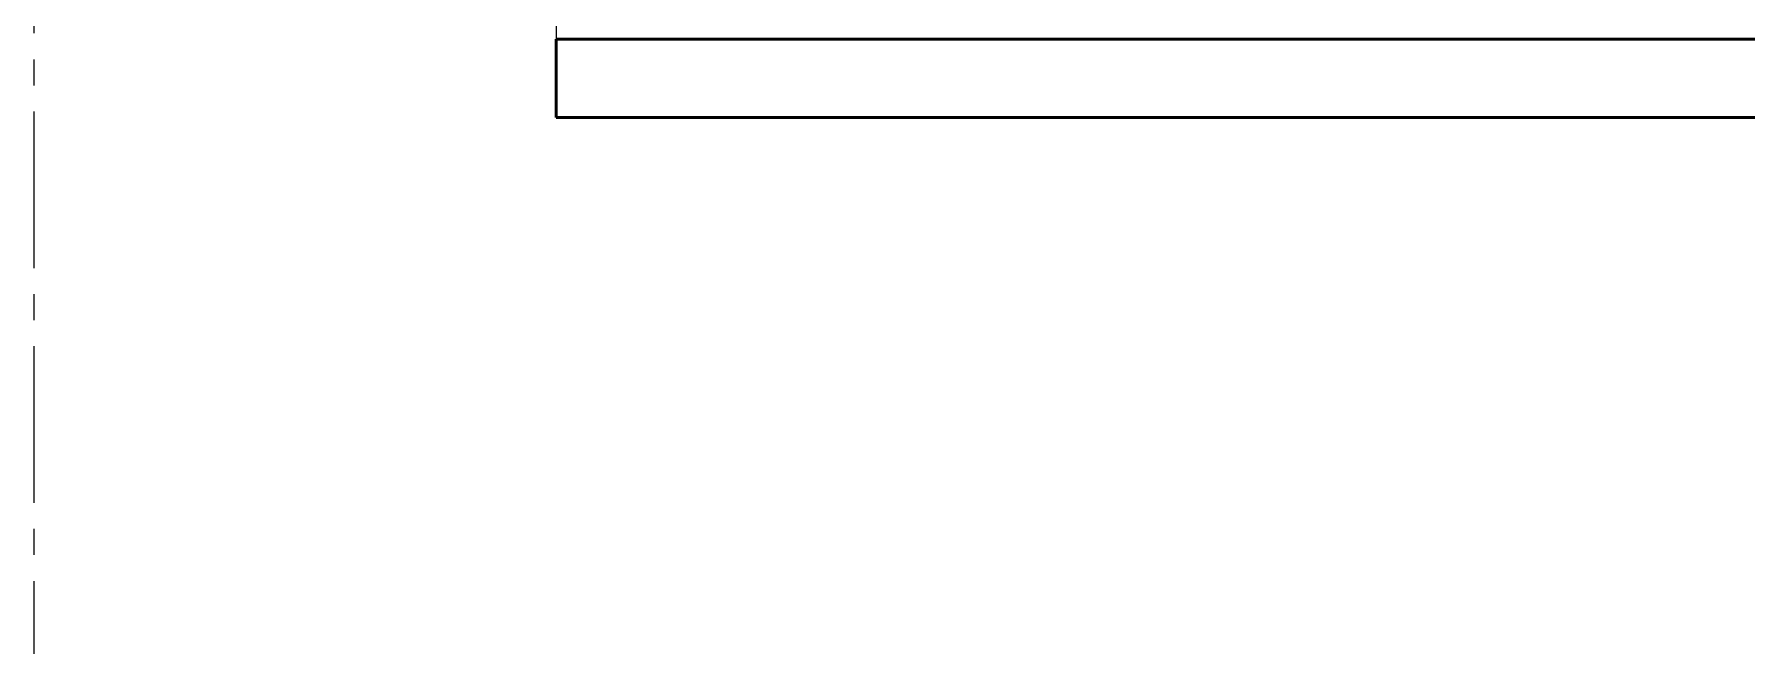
# Model space of a CAD drawing. Header units: millimetres. Extents: x -50460 to 50460, y -35640 to 35640.
# Drawn here: x -35234.7 to -35103.5, y 21926.4 to 21973.3 of the extents above; entities that cross this region are included whole.
import ezdxf

# ---------------------------------------------------------------- set-up
doc = ezdxf.new("R2010")
doc.units = ezdxf.units.MM
doc.linetypes.add('点画线', pattern=[18, 12, -2, 2, -2])
for name, color, linetype, lineweight in [('ACADSichtbare Kanten(DIN_Schmid)', 7, 'Continuous', 50), ('EB0', 7, 'Continuous', 15), ('中心线层', 1, '点画线', 18), ('尺寸线层', 4, 'Continuous', 18), ('粗实线层_1', 7, 'Continuous', 15)]:
    doc.layers.add(name, color=color, linetype=linetype, lineweight=lineweight)

# ---------------------------------------------------------------- blocks, each defined once
blk = doc.blocks.new('*X865')
at = {"layer": 'ACADSichtbare Kanten(DIN_Schmid)', "linetype": 'Continuous', "lineweight": 50}
for p, q in [((-127.22, -23.41), (-297.22, -23.41)), ((-297.22, -23.41), (-297.22, -29.41)), ((-127.22, -29.41), (-297.22, -29.41))]:
    blk.add_line(p, q, dxfattribs=at)
at = {"layer": '粗实线层_1'}
blk.add_line((-297.22, 170.59), (-297.22, -29.41), dxfattribs=at)
blk = doc.blocks.new('*X861')
at = {"layer": '粗实线层_1'}
blk.add_blockref('*X865', (306.22, 62.41), dxfattribs=at)
blk = doc.blocks.new('*X859')
at = {"layer": '粗实线层_1'}
blk.add_blockref('*X861', (-194, -241), dxfattribs=at)
blk = doc.blocks.new('*X856')
at = {"layer": 'EB0'}
blk.add_blockref('*X859', (-790, 578.22), dxfattribs=at)
blk = doc.blocks.new('*X805')
at = {"layer": '尺寸线层'}
blk.add_blockref('*X856', (-1515, 819.78), dxfattribs=at)
at = {"layer": '中心线层'}
blk.add_line((-2530, 404.46), (-2530, 6480.5), dxfattribs=at)

msp = doc.modelspace()

# ---------------------------------------------------------------- block references
at = {"layer": '尺寸线层'}
msp.add_blockref('*X805', (-32704.742, 20776.945), dxfattribs=at)

doc.saveas('drawing.dxf')
